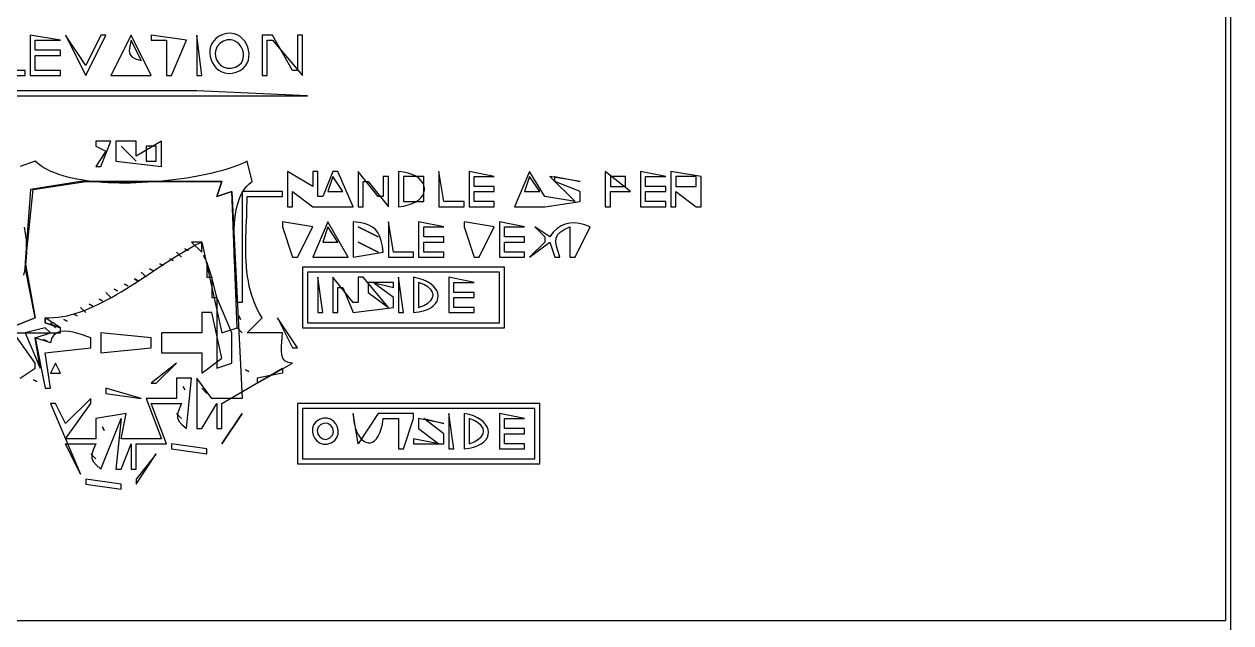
# Model space of a CAD drawing. Extents: x 0 to 2384, y 0 to 1684.
# Drawn here: x 990.8 to 1230, y 1191.5 to 1310.2 of the extents above; entities that cross this region are included whole.
import ezdxf

# ---------------------------------------------------------------- set-up
doc = ezdxf.new("R2010")
doc.units = 0
doc.layers.add('C251', color=251, linetype='CONTINUOUS')
doc.layers.add('C7', color=7, linetype='CONTINUOUS')

msp = doc.modelspace()

# ---------------------------------------------------------------- linework, layer by layer
at = {"layer": 'C251'}
for points in [[(1022.6667, 1265.6666), (1023.3333, 1265.3334), (1022.6667, 1265.6666)], [(1024, 1267), (1026, 1265), (1026, 1267), (1024, 1267)], [(1019.6667, 1263.6666), (1020.3333, 1263.3334), (1019.6667, 1263.6666)], [(1021, 1265), (1022, 1264), (1021, 1265)], [(1026.3334, 1264.3334), (1026.6666, 1263.6666), (1026.3334, 1264.3334)], [(1027, 1263), (1027, 1260), (1028, 1260), (1027, 1263)], [(1014, 1261), (1015, 1260), (1014, 1261)], [(1015.6667, 1261.6666), (1016.3333, 1261.3334), (1015.6667, 1261.6666)], [(1017.6667, 1262.6666), (1018.3333, 1262.3334), (1017.6667, 1262.6666)], [(1046, 1262), (1046, 1250), (1086, 1250), (1086, 1262), (1046, 1262)], [(1010.6667, 1258.6666), (1011.3333, 1258.3334), (1010.6667, 1258.6666)], [(1012.6667, 1259.6666), (1013.3333, 1259.3334), (1012.6667, 1259.6666)], [(1028, 1260), (1028, 1256), (1029, 1256), (1028, 1260)], [(1049, 1260), (1049, 1253), (1050, 1253), (1049, 1260)], [(1052, 1260), (1052, 1253), (1053, 1253), (1053, 1258), (1054, 1258), (1056, 1253), (1064, 1254), (1064, 1256), (1060, 1259), (1064, 1258), (1064, 1259), (1059, 1259), (1059, 1257), (1063, 1254), (1058, 1260), (1057, 1260), (1057, 1255), (1056, 1255), (1052, 1260)], [(1065, 1260), (1065, 1253), (1066, 1253), (1065, 1260)], [(1068, 1260), (1068, 1253), (1069.0414, 1253.1322), (1069.9552, 1253.3462), (1070.7422, 1253.6322), (1071.4035, 1253.9805), (1071.94, 1254.3817), (1072.3526, 1254.8258), (1072.6425, 1255.3034), (1072.8104, 1255.8048), (1072.8574, 1256.3202), (1072.7845, 1256.8401), (1072.5927, 1257.3548), (1072.2828, 1257.8545), (1071.8559, 1258.3298), (1071.3129, 1258.7708), (1070.6549, 1259.168), (1069.8827, 1259.5117), (1068.9974, 1259.7923), (1068, 1260)], [(1075, 1260), (1075, 1253), (1080, 1253), (1080, 1254), (1076, 1254), (1076, 1256), (1080, 1256), (1080, 1257), (1076, 1257), (1076, 1259), (1080, 1259), (1075, 1260)], [(1007, 1257), (1008, 1256), (1007, 1257)], [(1008.6667, 1257.6666), (1009.3333, 1257.3334), (1008.6667, 1257.6666)], [(1029, 1256), (1029, 1242), (1032, 1243), (1032, 1249), (1029, 1256)], [(1002, 1254), (1003, 1253), (1002, 1254)], [(1003.6667, 1254.6666), (1004.3333, 1254.3334), (1003.6667, 1254.6666)], [(1005.6667, 1255.6666), (1006.3333, 1255.3334), (1005.6667, 1255.6666)], [(998.6667, 1251.6666), (999.3333, 1251.3334), (998.6667, 1251.6666)], [(1000.6667, 1252.6666), (1001.3333, 1252.3334), (1000.6667, 1252.6666)], [(1026, 1253), (1026, 1249), (1018, 1249), (1018, 1245), (1026, 1245), (1026, 1241), (1030, 1244), (1028, 1253), (1026, 1253)], [(1041, 1252), (1044, 1246), (1045, 1246), (1041, 1252)], [(995, 1250), (991, 1249), (994, 1242), (993, 1248), (996, 1249), (995, 1250)], [(996, 1247), (993, 1248), (995, 1238), (996, 1238), (995, 1245), (1004, 1246), (1004, 1248), (1003.2121, 1248.2956), (1002.3539, 1248.598), (1001.4528, 1248.8791), (1000.5364, 1249.1109), (999.6321, 1249.2654), (998.7674, 1249.3146), (997.9698, 1249.2304), (997.2667, 1248.9848), (996.6858, 1248.5499), (996.2543, 1247.8976), (996, 1247)], [(996, 1251), (997, 1250), (996, 1251)], [(997, 1243), (996, 1241), (998, 1241), (997, 1243)], [(1016, 1239), (1017, 1239), (1021, 1243), (1016, 1239)]]:
    msp.add_lwpolyline(points, dxfattribs=at)
at = {"layer": 'C7'}
for points in [[(869, 1513), (869, 449), (1230, 449), (1230, 1513), (869, 1513)], [(870, 1512), (870, 1192), (1229, 1192), (1229, 1512), (870, 1512)], [(985, 1308), (985, 1300), (991, 1300), (991, 1301), (986, 1301), (985, 1308)], [(992, 1308), (992, 1300), (998, 1300), (998, 1301), (993, 1301), (993, 1304), (998, 1304), (998, 1305), (993, 1305), (993, 1307), (998, 1307), (992, 1308)], [(999, 1308), (1003, 1300), (1007, 1308), (1006, 1308), (1003, 1302), (999, 1308)], [(1012, 1308), (1008, 1300), (1015, 1300), (1016, 1300), (1012, 1308)], [(1012, 1307), (1011.7557, 1305.8043), (1011.6472, 1304.8925), (1011.7459, 1304.2103), (1012.1233, 1303.7035), (1012.8508, 1303.3181), (1014, 1303), (1012, 1307)], [(1016, 1308), (1016, 1307), (1019, 1307), (1019, 1300), (1020, 1300), (1023, 1307), (1016, 1308)], [(1025, 1308), (1025, 1300), (1026, 1300), (1025, 1308)], [(1030.213, 1308.1489), (1029.4711, 1307.8185), (1028.8613, 1307.3955), (1028.3784, 1306.8954), (1028.0173, 1306.3337), (1027.7728, 1305.7257), (1027.6398, 1305.0871), (1027.613, 1304.4333), (1027.6874, 1303.7797), (1027.8577, 1303.1419), (1028.1188, 1302.5352), (1028.4655, 1301.9752), (1028.8926, 1301.4774), (1029.395, 1301.0572), (1029.9676, 1300.7301), (1030.6051, 1300.5115), (1031.3024, 1300.417), (1032.0543, 1300.462), (1032.8557, 1300.662)], [(1030.3032, 1306.8248), (1029.5827, 1306.3514), (1029.0811, 1305.7747), (1028.783, 1305.1279), (1028.6727, 1304.4445), (1028.7348, 1303.7577), (1028.9539, 1303.1011), (1029.3144, 1302.5079), (1029.8008, 1302.0115), (1030.3978, 1301.6453), (1031.0898, 1301.4428), (1031.8612, 1301.4372), (1032.6968, 1301.662)], [(1032.8557, 1300.6619), (1033.5888, 1300.9881), (1034.1889, 1301.407), (1034.6615, 1301.9032), (1035.012, 1302.4613), (1035.2462, 1303.0658), (1035.3694, 1303.7014), (1035.3872, 1304.3527), (1035.3052, 1305.0042), (1035.1289, 1305.6407), (1034.8639, 1306.2467), (1034.5156, 1306.8067), (1034.0897, 1307.3055), (1033.5916, 1307.7276), (1033.0269, 1308.0576), (1032.4012, 1308.2801), (1031.7199, 1308.3798), (1030.9887, 1308.3411), (1030.213, 1308.1489)], [(1032.6967, 1301.6619), (1033.3819, 1302.0487), (1033.8698, 1302.5471), (1034.1745, 1303.127), (1034.3105, 1303.7587), (1034.2921, 1304.412), (1034.1335, 1305.057), (1033.8492, 1305.6638), (1033.4533, 1306.2025), (1032.9603, 1306.643), (1032.3845, 1306.9554), (1031.7401, 1307.1099), (1031.0416, 1307.0763), (1030.3032, 1306.8248)], [(1038, 1308), (1038, 1300), (1039, 1300), (1039, 1307), (1040, 1307), (1046, 1300), (1046, 1308), (1045, 1308), (1045, 1301), (1044, 1301), (1040, 1308), (1038, 1308)], [(976, 1297), (976, 1296), (1047, 1296), (1025, 1297), (976, 1297)], [(1005, 1287), (1005, 1286), (1007, 1285), (1005, 1282), (1006, 1282), (1008, 1287), (1005, 1287)], [(1009, 1287), (1009, 1283), (1018, 1282), (1018, 1287), (1013, 1284), (1013, 1287), (1009, 1287)], [(1010, 1286), (1013, 1283), (1010, 1286)], [(1015, 1286), (1015, 1283), (1017, 1283), (1017, 1286), (1015, 1286)], [(990, 1240), (993, 1242), (993, 1243), (988, 1250), (993, 1252), (991, 1262), (992.6034, 1277.3966), (1003, 1279), (1030, 1279), (1029, 1276), (1032, 1277), (1034, 1236), (1028, 1236), (1025, 1240), (1025, 1230), (1026, 1230), (1029, 1235), (1029, 1230), (1030, 1230), (1030, 1235), (1042, 1242), (1042, 1241), (1037, 1240), (1037, 1239), (1044, 1243), (1043.1144, 1243.1191), (1042.4966, 1243.4538), (1042.1028, 1243.9705), (1041.8894, 1244.6353), (1041.8128, 1245.4146), (1041.8292, 1246.2744), (1041.8949, 1247.1811), (1041.9664, 1248.1008), (1042, 1249), (1035, 1249), (1038, 1252), (1037.4804, 1252.8417), (1037.0168, 1253.7028), (1036.6063, 1254.5821), (1036.2458, 1255.4783), (1035.9325, 1256.3902), (1035.6633, 1257.3165), (1035.4354, 1258.2559), (1035.2457, 1259.2074), (1035.0912, 1260.1695), (1034.9691, 1261.141), (1034.8763, 1262.1208), (1034.8099, 1263.1075), (1034.7669, 1264.0999), (1034.7444, 1265.0967), (1034.7394, 1266.0968), (1034.7489, 1267.0989), (1034.77, 1268.1016), (1034.7997, 1269.1038), (1034.835, 1270.1043), (1034.8731, 1271.1017), (1034.9109, 1272.0949), (1034.9454, 1273.0825), (1034.9737, 1274.0634), (1034.9929, 1275.0363), (1035, 1276), (1042, 1276), (1042, 1277), (1034, 1277), (1034, 1255), (1033, 1255), (1032.9894, 1255.7237), (1032.9601, 1256.5066), (1032.9154, 1257.3428), (1032.8587, 1258.227), (1032.7934, 1259.1535), (1032.7227, 1260.1169), (1032.6502, 1261.1114), (1032.5791, 1262.1316), (1032.5129, 1263.1719), (1032.4549, 1264.2268), (1032.4085, 1265.2907), (1032.3771, 1266.358), (1032.3641, 1267.4231), (1032.3728, 1268.4806), (1032.4066, 1269.5249), (1032.4689, 1270.5504), (1032.5631, 1271.5515), (1032.6925, 1272.5226), (1032.8605, 1273.4583), (1033.0705, 1274.353), (1033.3259, 1275.2011), (1033.63, 1275.9971), (1033.9863, 1276.7353), (1034.398, 1277.4102), (1034.8686, 1278.0164), (1035.4015, 1278.5481), (1036, 1279), (1035, 1283), (1034.4092, 1282.7156), (1033.7685, 1282.4364), (1033.0803, 1282.1629), (1032.3469, 1281.8956), (1031.5707, 1281.6351), (1030.7542, 1281.3819), (1029.8998, 1281.1366), (1029.0097, 1280.8997), (1028.0866, 1280.6717), (1027.1326, 1280.4532), (1026.1503, 1280.2447), (1025.142, 1280.0468), (1024.1102, 1279.8601), (1023.0572, 1279.6849), (1021.9854, 1279.522), (1020.8973, 1279.3718), (1019.7952, 1279.235), (1018.6815, 1279.1119), (1017.5586, 1279.0032), (1016.429, 1278.9094), (1015.2949, 1278.8311), (1014.1589, 1278.7688), (1013.0233, 1278.723), (1011.8906, 1278.6943), (1010.763, 1278.6833), (1009.6431, 1278.6904), (1008.5331, 1278.7162), (1007.4356, 1278.7613), (1006.3528, 1278.8262), (1005.2873, 1278.9114), (1004.2414, 1279.0175), (1003.2175, 1279.1451), (1002.218, 1279.2946), (1001.2453, 1279.4666), (1000.3017, 1279.6617), (999.3898, 1279.8804), (998.5119, 1280.1232), (997.6703, 1280.3907), (996.8676, 1280.6834), (996.106, 1281.0019), (995.388, 1281.3467), (994.716, 1281.7184), (994.0924, 1282.1175), (993.5196, 1282.5445), (993, 1283)], [(993, 1283), (990, 1282)], [(1043, 1281), (1043, 1274), (1044, 1274), (1044, 1277), (1048, 1274), (1055, 1274), (1056, 1274), (1053, 1281), (1052, 1281), (1050, 1276), (1049, 1276), (1049, 1281), (1048, 1281), (1048, 1278), (1043, 1281)], [(1052, 1280), (1051, 1277), (1054, 1277), (1052, 1280)], [(1057, 1281), (1057, 1274), (1058, 1274), (1058, 1279), (1059, 1279), (1063, 1274), (1063, 1280), (1062, 1280), (1062, 1276), (1061, 1276), (1057, 1281)], [(1065, 1281), (1065, 1274), (1066.0304, 1274.1279), (1066.9463, 1274.336), (1067.7477, 1274.6148), (1068.4347, 1274.955), (1069.0071, 1275.3469), (1069.4651, 1275.7814), (1069.8086, 1276.2488), (1070.0376, 1276.7398), (1070.1521, 1277.245), (1070.1521, 1277.7548), (1070.0376, 1278.26), (1069.8086, 1278.751), (1069.4652, 1279.2185), (1069.0072, 1279.6529), (1068.4347, 1280.0449), (1067.7478, 1280.385), (1066.9463, 1280.6639), (1066.0304, 1280.872), (1065, 1281)], [(1066, 1280), (1066, 1275), (1070, 1275), (1070, 1280), (1066, 1280)], [(1073, 1281), (1073, 1274), (1078, 1274), (1078, 1275), (1074, 1275), (1073, 1281)], [(1079, 1281), (1079, 1274), (1084, 1274), (1084, 1275), (1080, 1275), (1080, 1277), (1084, 1277), (1084, 1278), (1080, 1278), (1080, 1280), (1084, 1280), (1079, 1281)], [(1091, 1281), (1088, 1274), (1089, 1274), (1094, 1274), (1101, 1275), (1101, 1277), (1096, 1279), (1096, 1280), (1101, 1279), (1095, 1280), (1100, 1275), (1094, 1276), (1091, 1281)], [(1091, 1280), (1090, 1277), (1093, 1277), (1091, 1280)], [(1106, 1281), (1106, 1274), (1107, 1274), (1107, 1277), (1111, 1277), (1106, 1281)], [(1107, 1280), (1107, 1278), (1110, 1278), (1110, 1280), (1107, 1280)], [(1113, 1281), (1113, 1274), (1118, 1274), (1118, 1275), (1114, 1275), (1114, 1277), (1118, 1277), (1118, 1278), (1114, 1278), (1114, 1280), (1118, 1280), (1113, 1281)], [(1119, 1281), (1119, 1274), (1120, 1274), (1120, 1277), (1124, 1274), (1125, 1274), (1125, 1280), (1119, 1281)], [(1120, 1280), (1120, 1278), (1124, 1278), (1124, 1280), (1120, 1280)], [(988, 1249), (998, 1249), (998, 1250), (995, 1251), (995, 1252), (995.8561, 1251.978), (996.7182, 1252.0088), (997.5859, 1252.0899), (998.4585, 1252.2188), (999.3357, 1252.3932), (1000.2168, 1252.6105), (1001.1014, 1252.8684), (1001.989, 1253.1644), (1002.879, 1253.496), (1003.7711, 1253.8608), (1004.6645, 1254.2563), (1005.559, 1254.6802), (1006.4539, 1255.13), (1007.3487, 1255.6032), (1008.243, 1256.0974), (1009.1362, 1256.6102), (1010.0279, 1257.139), (1010.9174, 1257.6815), (1011.8044, 1258.2353), (1012.6884, 1258.7978), (1013.5687, 1259.3667), (1014.4449, 1259.9395), (1015.3166, 1260.5137), (1016.1831, 1261.0869), (1017.044, 1261.6567), (1017.8989, 1262.2207), (1018.7471, 1262.7763), (1019.5882, 1263.3212), (1020.4216, 1263.8529), (1021.247, 1264.3689), (1022.0637, 1264.8669), (1022.8712, 1265.3443), (1023.6691, 1265.7988), (1024.4569, 1266.2278), (1025.234, 1266.629), (1026, 1267), (1030, 1249), (1033, 1250), (1032, 1277), (1029, 1276), (1030, 1279), (1002, 1279), (992.0278, 1277.3966), (991, 1263), (993, 1252)], [(1042, 1271), (1042, 1270), (1044, 1264), (1045, 1264), (1048, 1270), (1042, 1271)], [(1051, 1271), (1048, 1264), (1049, 1264), (1054, 1264), (1055, 1264), (1051, 1271)], [(1056, 1271), (1056, 1264), (1062, 1265), (1061.8136, 1266.1924), (1061.5809, 1267.2248), (1061.2847, 1268.1079), (1060.908, 1268.8521), (1060.4337, 1269.4683), (1059.8446, 1269.967), (1059.1238, 1270.3589), (1058.2541, 1270.6546), (1057.2185, 1270.8647), (1056, 1271)], [(1063, 1271), (1063, 1264), (1068, 1264), (1068, 1265), (1064, 1265), (1063, 1271)], [(1069, 1271), (1069, 1264), (1074, 1264), (1074, 1265), (1070, 1265), (1070, 1267), (1074, 1267), (1074, 1268), (1070, 1268), (1070, 1270), (1074, 1270), (1069, 1271)], [(1078, 1271), (1078, 1270), (1080, 1264), (1081, 1264), (1084, 1270), (1078, 1271)], [(1085, 1271), (1085, 1264), (1090, 1264), (1090, 1265), (1086, 1265), (1086, 1267), (1090, 1267), (1090, 1268), (1086, 1268), (1086, 1270), (1090, 1270), (1085, 1271)], [(1095, 1268), (1092, 1270), (1094, 1268), (1094, 1267), (1091, 1264), (1095, 1267), (1096, 1264), (1097, 1264), (1096.6249, 1265.149), (1096.3538, 1266.1436), (1096.224, 1267.0041), (1096.2728, 1267.7505), (1096.5375, 1268.4031), (1097.0554, 1268.982), (1097.8638, 1269.5076), (1099, 1270), (1099, 1264), (1100, 1264), (1103, 1270), (1101.9137, 1270.3968), (1100.8764, 1270.6597), (1099.8882, 1270.7797), (1098.9493, 1270.7478), (1098.0598, 1270.5552), (1097.2199, 1270.193), (1096.4298, 1269.6524), (1095.6898, 1268.9243), (1095, 1268)], [(990.7827, 1269.9208), (990.9492, 1269.1211), (991.079, 1268.2991), (991.1727, 1267.4581), (991.2307, 1266.6012), (991.2534, 1265.7315), (991.2413, 1264.8523), (991.1949, 1263.9666), (991.1147, 1263.0776), (991.0011, 1262.1886), (990.8546, 1261.3026), (990.6756, 1260.4228)], [(1051, 1270), (1050, 1267), (1053, 1267), (1051, 1270)], [(1057, 1270), (1061, 1268), (1057, 1270)], [(1057, 1267), (1061, 1265), (1057, 1267)], [(1047, 1261), (1047, 1251), (1085, 1251), (1085, 1261), (1047, 1261)], [(1069, 1259), (1069, 1254), (1070.0378, 1254.4159), (1070.8449, 1254.8879), (1071.4215, 1255.4019), (1071.7674, 1255.944), (1071.8827, 1256.5), (1071.7674, 1257.0561), (1071.4214, 1257.5981), (1070.8449, 1258.1121), (1070.0377, 1258.5841), (1069, 1259)], [(993, 1252), (988, 1250)], [(995, 1252), (995, 1251), (998, 1250), (995, 1252)], [(1033.3334, 1252.3334), (1033.6666, 1251.6666), (1033.3334, 1252.3334)], [(1006, 1249), (1006, 1245), (1016, 1246), (1016, 1248), (1006, 1249)], [(1033, 1250), (1034, 1249), (1033, 1250)], [(994.6667, 1247.6666), (995.3333, 1247.3334), (994.6667, 1247.6666)], [(1034.6666, 1241.6666), (1035.3334, 1241.3334), (1034.6666, 1241.6666)], [(992.6667, 1239.6666), (993.3333, 1239.3334), (992.6667, 1239.6666)], [(1021, 1240), (1021, 1236), (1015, 1236), (1018, 1228), (1010, 1228), (1011, 1233), (1005, 1232), (1005, 1228), (999, 1228), (1004, 1235), (1004, 1236), (999, 1231), (997, 1235), (996, 1235), (1002, 1221), (999, 1227), (1005, 1227), (1004.5104, 1225.8321), (1004.2308, 1224.9211), (1004.2007, 1224.1747), (1004.4593, 1223.5005), (1005.0459, 1222.8064), (1006, 1222), (1010, 1232), (1009, 1222), (1010, 1222), (1012, 1227), (1012, 1222), (1013, 1222), (1013, 1227), (1019, 1227), (1016, 1235), (1022, 1235), (1021.5104, 1233.8321), (1021.2308, 1232.9211), (1021.2007, 1232.1747), (1021.4592, 1231.5005), (1022.0459, 1230.8064), (1023, 1230), (1024, 1240), (1021, 1240)], [(1007, 1238), (1007, 1237), (1014, 1236), (1007, 1238)], [(1022.3333, 1238.3334), (1022.6667, 1237.6666), (1022.3333, 1238.3334)], [(1026, 1238), (1027, 1237), (1026, 1238)], [(1045, 1235), (1045, 1223), (1093, 1223), (1093, 1235), (1045, 1235)], [(1021, 1233), (1022, 1232), (1021, 1233)], [(1034, 1233), (1030, 1227), (1034, 1233)], [(1046, 1234), (1046, 1224), (1092, 1224), (1092, 1234), (1046, 1234)], [(1051.6821, 1227.1751), (1052.3706, 1227.6633), (1052.8143, 1228.2641), (1053.0345, 1228.9355), (1053.0526, 1229.6357), (1052.89, 1230.3228), (1052.5681, 1230.9549), (1052.1083, 1231.4902), (1051.532, 1231.8866), (1050.8605, 1232.1025), (1050.1154, 1232.0958), (1049.3179, 1231.8248)], [(1056, 1233), (1056.0721, 1231.9956), (1056.2147, 1231.0744), (1056.4203, 1230.2405), (1056.6811, 1229.4976), (1056.9893, 1228.85), (1057.3375, 1228.3014), (1057.7178, 1227.8559), (1058.1227, 1227.5175), (1058.5444, 1227.2902), (1058.9752, 1227.1779), (1059.4076, 1227.1846), (1059.8338, 1227.3142), (1060.2461, 1227.5709), (1060.637, 1227.9585), (1060.9986, 1228.481), (1061.3234, 1229.1424), (1061.6037, 1229.9468), (1061.8318, 1230.8979), (1062, 1232), (1065, 1232), (1065, 1226), (1066, 1226), (1068, 1232), (1068, 1233), (1061, 1233), (1057, 1227), (1056, 1233)], [(1069, 1232), (1069, 1230), (1073, 1227), (1068, 1228), (1068, 1227), (1074, 1227), (1074, 1229), (1070, 1232), (1074, 1231), (1069, 1232)], [(1075, 1233), (1075, 1226), (1076, 1226), (1075, 1233)], [(1078, 1233), (1078, 1226), (1079.0414, 1226.1322), (1079.9552, 1226.3462), (1080.7422, 1226.6322), (1081.4035, 1226.9805), (1081.94, 1227.3817), (1082.3527, 1227.8258), (1082.6425, 1228.3034), (1082.8104, 1228.8048), (1082.8575, 1229.3202), (1082.7846, 1229.8401), (1082.5927, 1230.3548), (1082.2828, 1230.8545), (1081.8559, 1231.3298), (1081.313, 1231.7708), (1080.6549, 1232.168), (1079.8828, 1232.5117), (1078.9974, 1232.7923), (1078, 1233)], [(1079, 1232), (1079, 1227), (1080.0378, 1227.4159), (1080.8449, 1227.8879), (1081.4215, 1228.4019), (1081.7674, 1228.944), (1081.8827, 1229.5), (1081.7673, 1230.0561), (1081.4214, 1230.5981), (1080.8448, 1231.1121), (1080.0377, 1231.5841), (1079, 1232)], [(1085, 1233), (1085, 1226), (1090, 1226), (1090, 1227), (1086, 1227), (1086, 1229), (1090, 1229), (1090, 1230), (1086, 1230), (1086, 1232), (1090, 1232), (1085, 1233)], [(1006.3333, 1230.3334), (1006.6667, 1229.6666), (1006.3333, 1230.3334)], [(1049.3179, 1231.8248), (1048.6291, 1231.3365), (1048.1854, 1230.7357), (1047.9652, 1230.0643), (1047.9471, 1229.3641), (1048.1098, 1228.677), (1048.4317, 1228.0449), (1048.8915, 1227.5097), (1049.4679, 1227.1132), (1050.1394, 1226.8974), (1050.8846, 1226.9041), (1051.6821, 1227.1752)], [(1049.6025, 1230.8434), (1049.0653, 1230.2691), (1048.8974, 1229.6017), (1049.0357, 1228.9351), (1049.4177, 1228.3632), (1049.9805, 1227.9802), (1050.6613, 1227.88), (1051.3975, 1228.1566)], [(1051.3974, 1228.1566), (1051.9346, 1228.7308), (1052.1026, 1229.3982), (1051.9642, 1230.0648), (1051.5822, 1230.6366), (1051.0194, 1231.0196), (1050.3385, 1231.1199), (1049.6025, 1230.8434)], [(1004, 1225), (1005, 1224), (1004, 1225)], [(1017, 1225), (1013, 1220), (1013, 1219), (1017, 1225)], [(1020, 1227), (1020, 1226), (1027, 1225), (1027, 1226), (1020, 1227)], [(1003, 1220), (1003, 1219), (1010, 1218), (1010, 1219), (1003, 1220)]]:
    msp.add_lwpolyline(points, dxfattribs=at)

doc.saveas('drawing.dxf')
